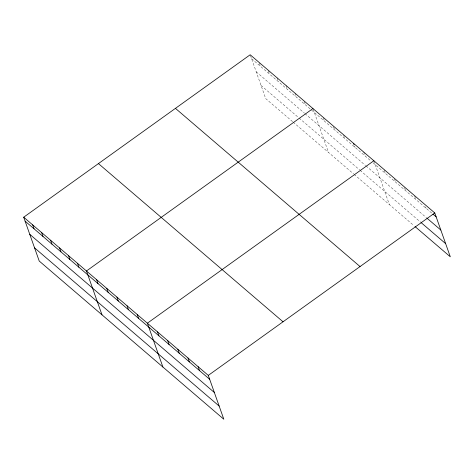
<?xml version="1.0" encoding="UTF-8"?>
<svg xmlns="http://www.w3.org/2000/svg" width="474" height="474" viewBox="0 0 474 474"><rect width="100%" height="100%" fill="white"/><g stroke="black" fill="none" stroke-linecap="round" stroke-linejoin="round"><path stroke-width="0.36" stroke-dasharray="2.37 1.78" d="M251.57 58.687L370.976 161.012M373.109 162.843L431.891 213.217M256.238 71.858L304.426 113.162M304.989 113.642L365.484 165.485M366.023 165.941L426.404 217.69M261.044 85.433L298.584 117.605M299.147 118.085L359.606 169.899M360.139 170.356L420.521 222.105M292.606 121.658L265.707 98.604L250.414 55.417M293.163 122.138L353.58 173.911M354.119 174.373L413.962 225.66M425.551 206.871L426.013 208.181M414.703 196.206L415.858 199.477M404.547 187.508L405.708 190.779M394.398 178.805L395.553 182.075M384.242 170.107L385.403 173.377M373.862 160.751L389.385 204.596M363.706 152.053L365.099 155.976M354.481 145.968L354.943 147.278M343.632 135.303L344.794 138.574M333.483 126.605L334.638 129.876M323.327 117.902L324.489 121.172M313.172 109.204L328.47 152.391M304.207 101.519L305.369 104.79M295.012 93.182L296.404 97.105M286.047 85.498L287.434 89.42M277.077 77.813L278.469 81.741M268.343 70.786L269.505 74.057M259.379 63.101L260.54 66.372"/><path stroke-width="0.71" d="M23.7 217.205L208.293 375.396L223.817 419.235L39.224 261.044L23.7 217.205L250.183 54.765L434.776 212.956L450.3 256.795L415.034 226.572M312.941 108.546L86.464 270.986L101.987 314.831M373.862 160.751L147.378 323.191L162.902 367.036M208.293 375.396L434.776 212.956M432.958 214.13L436.163 216.879M426.938 218.147L440.832 230.05M421.054 222.561L445.637 243.624M175.445 108.368L360.039 266.56M98.438 163.595L283.031 321.787M25.092 221.127L209.686 379.319M29.755 234.304L214.349 392.496M34.561 247.872L219.154 406.064M353.551 143.349L354.019 144.659M198.138 366.692L199.53 370.621M187.988 357.994L189.381 361.917M177.833 349.291L179.225 353.219M167.683 340.593L169.076 344.521M157.528 331.895L158.92 335.817M137.223 314.493L138.615 318.415M127.073 305.789L128.46 309.718M116.918 297.091L118.31 301.014M106.769 288.388L108.155 292.316M96.613 279.69L98.005 283.612M77.493 263.307L78.885 267.229M68.529 255.622L69.921 259.545M59.564 247.938L60.956 251.866M50.6 240.253L51.986 244.181M41.629 232.568L43.021 236.496M32.665 224.889L34.057 228.812"/></g></svg>
